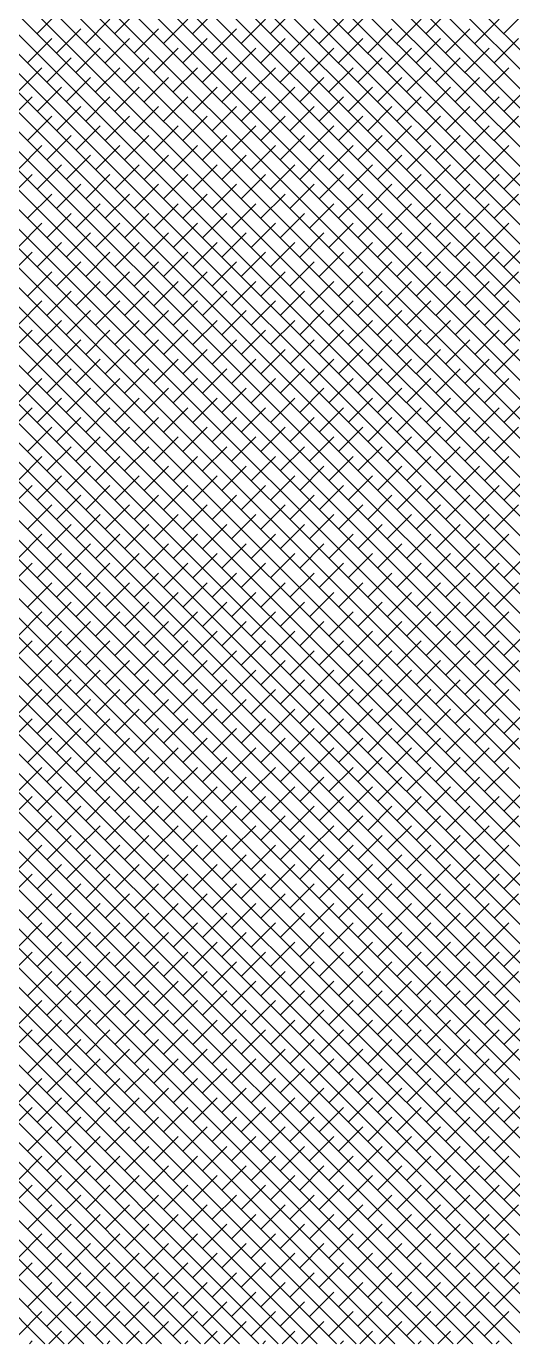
# Model space of a CAD drawing. Extents: x 34 to 831, y 17 to 546.
# Drawn here: x 140.903 to 141.345, y 54.465 to 55.664 of the extents above; entities that cross this region are included whole.
import ezdxf

# ---------------------------------------------------------------- set-up
doc = ezdxf.new("R2010")
doc.units = 0
doc.header["$LTSCALE"] = 8
doc.layers.get('0').update_dxf_attribs({"color": 2, "linetype": 'CONTINUOUS'})

msp = doc.modelspace()

# ---------------------------------------------------------------- linework, layer by layer
for p, q in [((142.5288, 54.4654), (140.5786, 56.4155)), ((142.5111, 54.4654), (140.5786, 56.3979)), ((142.4934, 54.4654), (140.5786, 56.3802)), ((142.4757, 54.4654), (140.5786, 56.3625)), ((142.458, 54.4654), (140.5786, 56.3448)), ((142.4404, 54.4654), (140.5786, 56.3272)), ((142.4227, 54.4654), (140.5786, 56.3095)), ((142.405, 54.4654), (140.5786, 56.2918)), ((142.3873, 54.4654), (140.5786, 56.2741)), ((142.3697, 54.4654), (140.5786, 56.2564)), ((142.352, 54.4654), (140.5786, 56.2388)), ((142.3343, 54.4654), (140.5786, 56.2211)), ((142.3166, 54.4654), (140.5786, 56.2034)), ((142.2989, 54.4654), (140.5786, 56.1857)), ((142.2813, 54.4654), (140.5786, 56.1681)), ((142.2636, 54.4654), (140.5786, 56.1504)), ((142.2459, 54.4654), (140.5786, 56.1327)), ((142.2282, 54.4654), (140.5786, 56.115)), ((142.2106, 54.4654), (140.5786, 56.0973)), ((142.1929, 54.4654), (140.5786, 56.0797)), ((142.1752, 54.4654), (140.5786, 56.062)), ((142.1575, 54.4654), (140.5786, 56.0443)), ((142.1398, 54.4654), (140.5786, 56.0266)), ((142.1222, 54.4654), (140.5786, 56.009)), ((142.1045, 54.4654), (140.5786, 55.9913)), ((142.0868, 54.4654), (140.5786, 55.9736)), ((142.0691, 54.4654), (140.5786, 55.9559)), ((142.0515, 54.4654), (140.5786, 55.9382)), ((142.0338, 54.4654), (140.5786, 55.9206)), ((142.0161, 54.4654), (140.5786, 55.9029)), ((141.9984, 54.4654), (140.5786, 55.8852)), ((141.9807, 54.4654), (140.5786, 55.8675)), ((141.9631, 54.4654), (140.5786, 55.8499)), ((141.9454, 54.4654), (140.5786, 55.8322)), ((141.9277, 54.4654), (140.5786, 55.8145)), ((141.91, 54.4654), (140.5786, 55.7968)), ((141.8924, 54.4654), (140.5786, 55.7791)), ((141.8747, 54.4654), (140.5786, 55.7615)), ((141.857, 54.4654), (140.5786, 55.7438)), ((141.8393, 54.4654), (140.5786, 55.7261)), ((141.8216, 54.4654), (140.5786, 55.7084)), ((141.804, 54.4654), (140.5786, 55.6908)), ((140.913, 55.6569), (140.9351, 55.679)), ((140.9837, 55.6569), (141.0058, 55.679)), ((141.0545, 55.6569), (141.0766, 55.679)), ((141.1252, 55.6569), (141.1473, 55.679)), ((141.1959, 55.6569), (141.218, 55.679)), ((141.2666, 55.6569), (141.2887, 55.679)), ((141.3373, 55.6569), (141.3594, 55.679)), ((141.7863, 54.4654), (140.5786, 55.6731)), ((140.9572, 55.648), (140.9793, 55.6701)), ((141.0279, 55.648), (141.05, 55.6701)), ((141.0986, 55.648), (141.1207, 55.6701)), ((141.1694, 55.648), (141.1915, 55.6701)), ((141.2401, 55.648), (141.2622, 55.6701)), ((141.3108, 55.648), (141.3329, 55.6701)), ((141.7686, 54.4654), (140.5786, 55.6554)), ((140.9042, 55.6304), (140.9263, 55.6525)), ((140.9307, 55.6392), (140.9528, 55.6613)), ((140.9749, 55.6304), (140.997, 55.6525)), ((141.0014, 55.6392), (141.0235, 55.6613)), ((141.0456, 55.6304), (141.0677, 55.6525)), ((141.0721, 55.6392), (141.0942, 55.6613)), ((141.1163, 55.6304), (141.1384, 55.6525)), ((141.1428, 55.6392), (141.1649, 55.6613)), ((141.187, 55.6304), (141.2091, 55.6525)), ((141.2136, 55.6392), (141.2356, 55.6613)), ((141.2577, 55.6304), (141.2798, 55.6525)), ((141.2843, 55.6392), (141.3064, 55.6613)), ((141.3285, 55.6304), (141.3506, 55.6525)), ((140.9484, 55.6215), (140.9705, 55.6436)), ((141.0191, 55.6215), (141.0412, 55.6436)), ((141.0898, 55.6215), (141.1119, 55.6436)), ((141.1605, 55.6215), (141.1826, 55.6436)), ((141.2312, 55.6215), (141.2533, 55.6436)), ((141.3019, 55.6215), (141.324, 55.6436)), ((141.7509, 54.4654), (140.5786, 55.6377)), ((140.9219, 55.6127), (140.944, 55.6348)), ((140.9926, 55.6127), (141.0147, 55.6348)), ((141.0633, 55.6127), (141.0854, 55.6348)), ((141.134, 55.6127), (141.1561, 55.6348)), ((141.2047, 55.6127), (141.2268, 55.6348)), ((141.2754, 55.6127), (141.2975, 55.6348)), ((141.7333, 54.4654), (140.5786, 55.62)), ((140.8954, 55.6038), (140.9175, 55.6259)), ((140.9395, 55.595), (140.9616, 55.6171)), ((140.9661, 55.6038), (140.9882, 55.6259)), ((141.0103, 55.595), (141.0324, 55.6171)), ((141.0368, 55.6038), (141.0589, 55.6259)), ((141.081, 55.595), (141.1031, 55.6171)), ((141.1075, 55.6038), (141.1296, 55.6259)), ((141.1517, 55.595), (141.1738, 55.6171)), ((141.1782, 55.6038), (141.2003, 55.6259)), ((141.2224, 55.595), (141.2445, 55.6171)), ((141.2489, 55.6038), (141.271, 55.6259)), ((141.2931, 55.595), (141.3152, 55.6171)), ((141.3196, 55.6038), (141.3417, 55.6259)), ((140.913, 55.5862), (140.9351, 55.6083)), ((140.9837, 55.5862), (141.0058, 55.6083)), ((141.0545, 55.5862), (141.0766, 55.6083)), ((141.1252, 55.5862), (141.1473, 55.6083)), ((141.1959, 55.5862), (141.218, 55.6083)), ((141.2666, 55.5862), (141.2887, 55.6083)), ((141.3373, 55.5862), (141.3594, 55.6083)), ((141.7156, 54.4654), (140.5786, 55.6024)), ((140.8865, 55.5773), (140.9086, 55.5994)), ((140.9572, 55.5773), (140.9793, 55.5994)), ((141.0279, 55.5773), (141.05, 55.5994)), ((141.0986, 55.5773), (141.1207, 55.5994)), ((141.1694, 55.5773), (141.1915, 55.5994)), ((141.2401, 55.5773), (141.2622, 55.5994)), ((141.3108, 55.5773), (141.3329, 55.5994)), ((141.6979, 54.4654), (140.5786, 55.5847)), ((140.9042, 55.5597), (140.9263, 55.5818)), ((140.9307, 55.5685), (140.9528, 55.5906)), ((140.9749, 55.5597), (140.997, 55.5818)), ((141.0014, 55.5685), (141.0235, 55.5906)), ((141.0456, 55.5597), (141.0677, 55.5818)), ((141.0721, 55.5685), (141.0942, 55.5906)), ((141.1163, 55.5597), (141.1384, 55.5818)), ((141.1428, 55.5685), (141.1649, 55.5906)), ((141.187, 55.5597), (141.2091, 55.5818)), ((141.2136, 55.5685), (141.2356, 55.5906)), ((141.2577, 55.5597), (141.2798, 55.5818)), ((141.2843, 55.5685), (141.3064, 55.5906)), ((141.3285, 55.5597), (141.3506, 55.5818)), ((140.9484, 55.5508), (140.9705, 55.5729)), ((141.0191, 55.5508), (141.0412, 55.5729)), ((141.0898, 55.5508), (141.1119, 55.5729)), ((141.1605, 55.5508), (141.1826, 55.5729)), ((141.2312, 55.5508), (141.2533, 55.5729)), ((141.3019, 55.5508), (141.324, 55.5729)), ((141.6802, 54.4654), (140.5786, 55.567)), ((140.9219, 55.542), (140.944, 55.5641)), ((140.9926, 55.542), (141.0147, 55.5641)), ((141.0633, 55.542), (141.0854, 55.5641)), ((141.134, 55.542), (141.1561, 55.5641)), ((141.2047, 55.542), (141.2268, 55.5641)), ((141.2754, 55.542), (141.2975, 55.5641)), ((141.6625, 54.4654), (140.5786, 55.5493)), ((140.8954, 55.5331), (140.9175, 55.5552)), ((140.9395, 55.5243), (140.9616, 55.5464)), ((140.9661, 55.5331), (140.9882, 55.5552)), ((141.0103, 55.5243), (141.0324, 55.5464)), ((141.0368, 55.5331), (141.0589, 55.5552)), ((141.081, 55.5243), (141.1031, 55.5464)), ((141.1075, 55.5331), (141.1296, 55.5552)), ((141.1517, 55.5243), (141.1738, 55.5464)), ((141.1782, 55.5331), (141.2003, 55.5552)), ((141.2224, 55.5243), (141.2445, 55.5464)), ((141.2489, 55.5331), (141.271, 55.5552)), ((141.2931, 55.5243), (141.3152, 55.5464)), ((141.3196, 55.5331), (141.3417, 55.5552)), ((141.6449, 54.4654), (140.5786, 55.5317)), ((140.913, 55.5155), (140.9351, 55.5376)), ((140.9837, 55.5155), (141.0058, 55.5376)), ((141.0545, 55.5155), (141.0766, 55.5376)), ((141.1252, 55.5155), (141.1473, 55.5376)), ((141.1959, 55.5155), (141.218, 55.5376)), ((141.2666, 55.5155), (141.2887, 55.5376)), ((141.3373, 55.5155), (141.3594, 55.5376)), ((140.8865, 55.5066), (140.9086, 55.5287)), ((140.9307, 55.4978), (140.9528, 55.5199)), ((140.9572, 55.5066), (140.9793, 55.5287)), ((141.0014, 55.4978), (141.0235, 55.5199)), ((141.0279, 55.5066), (141.05, 55.5287)), ((141.0721, 55.4978), (141.0942, 55.5199)), ((141.0986, 55.5066), (141.1207, 55.5287)), ((141.1428, 55.4978), (141.1649, 55.5199)), ((141.1694, 55.5066), (141.1915, 55.5287)), ((141.2136, 55.4978), (141.2356, 55.5199)), ((141.2401, 55.5066), (141.2622, 55.5287)), ((141.2843, 55.4978), (141.3064, 55.5199)), ((141.3108, 55.5066), (141.3329, 55.5287)), ((141.6272, 54.4654), (140.5786, 55.514)), ((140.9042, 55.4889), (140.9263, 55.511)), ((140.9749, 55.4889), (140.997, 55.511)), ((141.0456, 55.4889), (141.0677, 55.511)), ((141.1163, 55.4889), (141.1384, 55.511)), ((141.187, 55.4889), (141.2091, 55.511)), ((141.2577, 55.4889), (141.2798, 55.511)), ((141.3285, 55.4889), (141.3506, 55.511)), ((141.6095, 54.4654), (140.5786, 55.4963)), ((140.9484, 55.4801), (140.9705, 55.5022)), ((141.0191, 55.4801), (141.0412, 55.5022)), ((141.0898, 55.4801), (141.1119, 55.5022)), ((141.1605, 55.4801), (141.1826, 55.5022)), ((141.2312, 55.4801), (141.2533, 55.5022)), ((141.3019, 55.4801), (141.324, 55.5022)), ((140.8954, 55.4624), (140.9175, 55.4845)), ((140.9219, 55.4713), (140.944, 55.4934)), ((140.9661, 55.4624), (140.9882, 55.4845)), ((140.9926, 55.4713), (141.0147, 55.4934)), ((141.0368, 55.4624), (141.0589, 55.4845)), ((141.0633, 55.4713), (141.0854, 55.4934)), ((141.1075, 55.4624), (141.1296, 55.4845)), ((141.134, 55.4713), (141.1561, 55.4934)), ((141.1782, 55.4624), (141.2003, 55.4845)), ((141.2047, 55.4713), (141.2268, 55.4934)), ((141.2489, 55.4624), (141.271, 55.4845)), ((141.2754, 55.4713), (141.2975, 55.4934)), ((141.3196, 55.4624), (141.3417, 55.4845)), ((141.5918, 54.4654), (140.5786, 55.4786)), ((140.9395, 55.4536), (140.9616, 55.4757)), ((141.0103, 55.4536), (141.0324, 55.4757)), ((141.081, 55.4536), (141.1031, 55.4757)), ((141.1517, 55.4536), (141.1738, 55.4757)), ((141.2224, 55.4536), (141.2445, 55.4757)), ((141.2931, 55.4536), (141.3152, 55.4757)), ((141.5742, 54.4654), (140.5786, 55.4609)), ((140.913, 55.4447), (140.9351, 55.4668)), ((140.9837, 55.4447), (141.0058, 55.4668)), ((141.0545, 55.4447), (141.0766, 55.4668)), ((141.1252, 55.4447), (141.1473, 55.4668)), ((141.1959, 55.4447), (141.218, 55.4668)), ((141.2666, 55.4447), (141.2887, 55.4668)), ((141.3373, 55.4447), (141.3594, 55.4668)), ((140.8865, 55.4359), (140.9086, 55.458)), ((140.9307, 55.4271), (140.9528, 55.4492)), ((140.9572, 55.4359), (140.9793, 55.458)), ((141.0014, 55.4271), (141.0235, 55.4492)), ((141.0279, 55.4359), (141.05, 55.458)), ((141.0721, 55.4271), (141.0942, 55.4492)), ((141.0986, 55.4359), (141.1207, 55.458)), ((141.1428, 55.4271), (141.1649, 55.4492)), ((141.1694, 55.4359), (141.1915, 55.458)), ((141.2136, 55.4271), (141.2356, 55.4492)), ((141.2401, 55.4359), (141.2622, 55.458)), ((141.2843, 55.4271), (141.3064, 55.4492)), ((141.3108, 55.4359), (141.3329, 55.458)), ((141.5565, 54.4654), (140.5786, 55.4433)), ((140.9042, 55.4182), (140.9263, 55.4403)), ((140.9749, 55.4182), (140.997, 55.4403)), ((141.0456, 55.4182), (141.0677, 55.4403)), ((141.1163, 55.4182), (141.1384, 55.4403)), ((141.187, 55.4182), (141.2091, 55.4403)), ((141.2577, 55.4182), (141.2798, 55.4403)), ((141.3285, 55.4182), (141.3506, 55.4403)), ((141.5388, 54.4654), (140.5786, 55.4256)), ((140.9484, 55.4094), (140.9705, 55.4315)), ((141.0191, 55.4094), (141.0412, 55.4315)), ((141.0898, 55.4094), (141.1119, 55.4315)), ((141.1605, 55.4094), (141.1826, 55.4315)), ((141.2312, 55.4094), (141.2533, 55.4315)), ((141.3019, 55.4094), (141.324, 55.4315)), ((140.8954, 55.3917), (140.9175, 55.4138)), ((140.9219, 55.4006), (140.944, 55.4227)), ((140.9661, 55.3917), (140.9882, 55.4138)), ((140.9926, 55.4006), (141.0147, 55.4227)), ((141.0368, 55.3917), (141.0589, 55.4138)), ((141.0633, 55.4006), (141.0854, 55.4227)), ((141.1075, 55.3917), (141.1296, 55.4138)), ((141.134, 55.4006), (141.1561, 55.4227)), ((141.1782, 55.3917), (141.2003, 55.4138)), ((141.2047, 55.4006), (141.2268, 55.4227)), ((141.2489, 55.3917), (141.271, 55.4138)), ((141.2754, 55.4006), (141.2975, 55.4227)), ((141.3196, 55.3917), (141.3417, 55.4138)), ((141.5211, 54.4654), (140.5786, 55.4079)), ((140.9395, 55.3829), (140.9616, 55.405)), ((141.0103, 55.3829), (141.0324, 55.405)), ((141.081, 55.3829), (141.1031, 55.405)), ((141.1517, 55.3829), (141.1738, 55.405)), ((141.2224, 55.3829), (141.2445, 55.405)), ((141.2931, 55.3829), (141.3152, 55.405)), ((141.5034, 54.4654), (140.5786, 55.3902)), ((140.913, 55.374), (140.9351, 55.3961)), ((140.9837, 55.374), (141.0058, 55.3961)), ((141.0545, 55.374), (141.0766, 55.3961)), ((141.1252, 55.374), (141.1473, 55.3961)), ((141.1959, 55.374), (141.218, 55.3961)), ((141.2666, 55.374), (141.2887, 55.3961)), ((141.3373, 55.374), (141.3594, 55.3961)), ((140.8865, 55.3652), (140.9086, 55.3873)), ((140.9307, 55.3564), (140.9528, 55.3785)), ((140.9572, 55.3652), (140.9793, 55.3873)), ((141.0014, 55.3564), (141.0235, 55.3785)), ((141.0279, 55.3652), (141.05, 55.3873)), ((141.0721, 55.3564), (141.0942, 55.3785)), ((141.0986, 55.3652), (141.1207, 55.3873)), ((141.1428, 55.3564), (141.1649, 55.3785)), ((141.1694, 55.3652), (141.1915, 55.3873)), ((141.2136, 55.3564), (141.2356, 55.3785)), ((141.2401, 55.3652), (141.2622, 55.3873)), ((141.2843, 55.3564), (141.3064, 55.3785)), ((141.3108, 55.3652), (141.3329, 55.3873)), ((141.4858, 54.4654), (140.5786, 55.3726)), ((140.9042, 55.3475), (140.9263, 55.3696)), ((140.9749, 55.3475), (140.997, 55.3696)), ((141.0456, 55.3475), (141.0677, 55.3696)), ((141.1163, 55.3475), (141.1384, 55.3696)), ((141.187, 55.3475), (141.2091, 55.3696)), ((141.2577, 55.3475), (141.2798, 55.3696)), ((141.3285, 55.3475), (141.3506, 55.3696)), ((141.4681, 54.4654), (140.5786, 55.3549)), ((140.9219, 55.3298), (140.944, 55.3519)), ((140.9484, 55.3387), (140.9705, 55.3608)), ((140.9926, 55.3298), (141.0147, 55.3519)), ((141.0191, 55.3387), (141.0412, 55.3608)), ((141.0633, 55.3298), (141.0854, 55.3519)), ((141.0898, 55.3387), (141.1119, 55.3608)), ((141.134, 55.3298), (141.1561, 55.3519)), ((141.1605, 55.3387), (141.1826, 55.3608)), ((141.2047, 55.3298), (141.2268, 55.3519)), ((141.2312, 55.3387), (141.2533, 55.3608)), ((141.2754, 55.3298), (141.2975, 55.3519)), ((141.3019, 55.3387), (141.324, 55.3608)), ((140.8954, 55.321), (140.9175, 55.3431)), ((140.9661, 55.321), (140.9882, 55.3431)), ((141.0368, 55.321), (141.0589, 55.3431)), ((141.1075, 55.321), (141.1296, 55.3431)), ((141.1782, 55.321), (141.2003, 55.3431)), ((141.2489, 55.321), (141.271, 55.3431)), ((141.3196, 55.321), (141.3417, 55.3431)), ((141.4504, 54.4654), (140.5786, 55.3372)), ((140.9395, 55.3122), (140.9616, 55.3343)), ((141.0103, 55.3122), (141.0324, 55.3343)), ((141.081, 55.3122), (141.1031, 55.3343)), ((141.1517, 55.3122), (141.1738, 55.3343)), ((141.2224, 55.3122), (141.2445, 55.3343)), ((141.2931, 55.3122), (141.3152, 55.3343)), ((141.4327, 54.4654), (140.5786, 55.3195)), ((140.8865, 55.2945), (140.9086, 55.3166)), ((140.913, 55.3033), (140.9351, 55.3254)), ((140.9572, 55.2945), (140.9793, 55.3166)), ((140.9837, 55.3033), (141.0058, 55.3254)), ((141.0279, 55.2945), (141.05, 55.3166)), ((141.0545, 55.3033), (141.0766, 55.3254)), ((141.0986, 55.2945), (141.1207, 55.3166)), ((141.1252, 55.3033), (141.1473, 55.3254)), ((141.1694, 55.2945), (141.1915, 55.3166)), ((141.1959, 55.3033), (141.218, 55.3254)), ((141.2401, 55.2945), (141.2622, 55.3166)), ((141.2666, 55.3033), (141.2887, 55.3254)), ((141.3108, 55.2945), (141.3329, 55.3166)), ((141.3373, 55.3033), (141.3594, 55.3254)), ((140.9307, 55.2857), (140.9528, 55.3077)), ((141.0014, 55.2857), (141.0235, 55.3077)), ((141.0721, 55.2857), (141.0942, 55.3077)), ((141.1428, 55.2857), (141.1649, 55.3077)), ((141.2136, 55.2857), (141.2356, 55.3077)), ((141.2843, 55.2857), (141.3064, 55.3077)), ((141.4151, 54.4654), (140.5786, 55.3018)), ((140.9042, 55.2768), (140.9263, 55.2989)), ((140.9749, 55.2768), (140.997, 55.2989)), ((141.0456, 55.2768), (141.0677, 55.2989)), ((141.1163, 55.2768), (141.1384, 55.2989)), ((141.187, 55.2768), (141.2091, 55.2989)), ((141.2577, 55.2768), (141.2798, 55.2989)), ((141.3285, 55.2768), (141.3506, 55.2989)), ((141.3974, 54.4654), (140.5786, 55.2842)), ((140.9219, 55.2591), (140.944, 55.2812)), ((140.9484, 55.268), (140.9705, 55.2901)), ((140.9926, 55.2591), (141.0147, 55.2812)), ((141.0191, 55.268), (141.0412, 55.2901)), ((141.0633, 55.2591), (141.0854, 55.2812)), ((141.0898, 55.268), (141.1119, 55.2901)), ((141.134, 55.2591), (141.1561, 55.2812)), ((141.1605, 55.268), (141.1826, 55.2901)), ((141.2047, 55.2591), (141.2268, 55.2812)), ((141.2312, 55.268), (141.2533, 55.2901)), ((141.2754, 55.2591), (141.2975, 55.2812)), ((141.3019, 55.268), (141.324, 55.2901)), ((140.8954, 55.2503), (140.9175, 55.2724)), ((140.9661, 55.2503), (140.9882, 55.2724)), ((141.0368, 55.2503), (141.0589, 55.2724)), ((141.1075, 55.2503), (141.1296, 55.2724)), ((141.1782, 55.2503), (141.2003, 55.2724)), ((141.2489, 55.2503), (141.271, 55.2724)), ((141.3196, 55.2503), (141.3417, 55.2724)), ((141.3797, 54.4654), (140.5786, 55.2665)), ((140.9395, 55.2415), (140.9616, 55.2636)), ((141.0103, 55.2415), (141.0324, 55.2636)), ((141.081, 55.2415), (141.1031, 55.2636)), ((141.1517, 55.2415), (141.1738, 55.2636)), ((141.2224, 55.2415), (141.2445, 55.2636)), ((141.2931, 55.2415), (141.3152, 55.2636)), ((141.362, 54.4654), (140.5786, 55.2488)), ((140.8865, 55.2238), (140.9086, 55.2459)), ((140.913, 55.2326), (140.9351, 55.2547)), ((140.9572, 55.2238), (140.9793, 55.2459)), ((140.9837, 55.2326), (141.0058, 55.2547)), ((141.0279, 55.2238), (141.05, 55.2459)), ((141.0545, 55.2326), (141.0766, 55.2547)), ((141.0986, 55.2238), (141.1207, 55.2459)), ((141.1252, 55.2326), (141.1473, 55.2547)), ((141.1694, 55.2238), (141.1915, 55.2459)), ((141.1959, 55.2326), (141.218, 55.2547)), ((141.2401, 55.2238), (141.2622, 55.2459)), ((141.2666, 55.2326), (141.2887, 55.2547)), ((141.3108, 55.2238), (141.3329, 55.2459)), ((141.3373, 55.2326), (141.3594, 55.2547)), ((140.9307, 55.2149), (140.9528, 55.237)), ((141.0014, 55.2149), (141.0235, 55.237)), ((141.0721, 55.2149), (141.0942, 55.237)), ((141.1428, 55.2149), (141.1649, 55.237)), ((141.2136, 55.2149), (141.2356, 55.237)), ((141.2843, 55.2149), (141.3064, 55.237)), ((141.3444, 54.4654), (140.5786, 55.2311)), ((140.9042, 55.2061), (140.9263, 55.2282)), ((140.9749, 55.2061), (140.997, 55.2282)), ((141.0456, 55.2061), (141.0677, 55.2282)), ((141.1163, 55.2061), (141.1384, 55.2282)), ((141.187, 55.2061), (141.2091, 55.2282)), ((141.2577, 55.2061), (141.2798, 55.2282)), ((141.3285, 55.2061), (141.3506, 55.2282)), ((141.3267, 54.4654), (140.5786, 55.2135)), ((140.9219, 55.1884), (140.944, 55.2105)), ((140.9484, 55.1973), (140.9705, 55.2194)), ((140.9926, 55.1884), (141.0147, 55.2105)), ((141.0191, 55.1973), (141.0412, 55.2194)), ((141.0633, 55.1884), (141.0854, 55.2105)), ((141.0898, 55.1973), (141.1119, 55.2194)), ((141.134, 55.1884), (141.1561, 55.2105)), ((141.1605, 55.1973), (141.1826, 55.2194)), ((141.2047, 55.1884), (141.2268, 55.2105)), ((141.2312, 55.1973), (141.2533, 55.2194)), ((141.2754, 55.1884), (141.2975, 55.2105)), ((141.3019, 55.1973), (141.324, 55.2194)), ((140.8954, 55.1796), (140.9175, 55.2017)), ((140.9661, 55.1796), (140.9882, 55.2017)), ((141.0368, 55.1796), (141.0589, 55.2017)), ((141.1075, 55.1796), (141.1296, 55.2017)), ((141.1782, 55.1796), (141.2003, 55.2017)), ((141.2489, 55.1796), (141.271, 55.2017)), ((141.3196, 55.1796), (141.3417, 55.2017)), ((141.309, 54.4654), (140.5786, 55.1958)), ((140.913, 55.1619), (140.9351, 55.184)), ((140.9395, 55.1707), (140.9616, 55.1928)), ((140.9837, 55.1619), (141.0058, 55.184)), ((141.0103, 55.1707), (141.0324, 55.1928)), ((141.0545, 55.1619), (141.0766, 55.184)), ((141.081, 55.1707), (141.1031, 55.1928)), ((141.1252, 55.1619), (141.1473, 55.184)), ((141.1517, 55.1707), (141.1738, 55.1928)), ((141.1959, 55.1619), (141.218, 55.184)), ((141.2224, 55.1707), (141.2445, 55.1928)), ((141.2666, 55.1619), (141.2887, 55.184)), ((141.2931, 55.1707), (141.3152, 55.1928)), ((141.3373, 55.1619), (141.3594, 55.184)), ((141.2913, 54.4654), (140.5786, 55.1781)), ((140.8865, 55.1531), (140.9086, 55.1752)), ((140.9572, 55.1531), (140.9793, 55.1752)), ((141.0279, 55.1531), (141.05, 55.1752)), ((141.0986, 55.1531), (141.1207, 55.1752)), ((141.1694, 55.1531), (141.1915, 55.1752)), ((141.2401, 55.1531), (141.2622, 55.1752)), ((141.3108, 55.1531), (141.3329, 55.1752)), ((141.2736, 54.4654), (140.5786, 55.1604)), ((140.9307, 55.1442), (140.9528, 55.1663)), ((141.0014, 55.1442), (141.0235, 55.1663)), ((141.0721, 55.1442), (141.0942, 55.1663)), ((141.1428, 55.1442), (141.1649, 55.1663)), ((141.2136, 55.1442), (141.2356, 55.1663)), ((141.2843, 55.1442), (141.3064, 55.1663)), ((140.9042, 55.1354), (140.9263, 55.1575)), ((140.9484, 55.1266), (140.9705, 55.1486)), ((140.9749, 55.1354), (140.997, 55.1575)), ((141.0191, 55.1266), (141.0412, 55.1486)), ((141.0456, 55.1354), (141.0677, 55.1575)), ((141.0898, 55.1266), (141.1119, 55.1486)), ((141.1163, 55.1354), (141.1384, 55.1575)), ((141.1605, 55.1266), (141.1826, 55.1486)), ((141.187, 55.1354), (141.2091, 55.1575)), ((141.2312, 55.1266), (141.2533, 55.1486)), ((141.2577, 55.1354), (141.2798, 55.1575)), ((141.3019, 55.1266), (141.324, 55.1486)), ((141.3285, 55.1354), (141.3506, 55.1575)), ((141.256, 54.4654), (140.5786, 55.1428)), ((140.9219, 55.1177), (140.944, 55.1398)), ((140.9926, 55.1177), (141.0147, 55.1398)), ((141.0633, 55.1177), (141.0854, 55.1398)), ((141.134, 55.1177), (141.1561, 55.1398)), ((141.2047, 55.1177), (141.2268, 55.1398)), ((141.2754, 55.1177), (141.2975, 55.1398)), ((141.2383, 54.4654), (140.5786, 55.1251)), ((140.8954, 55.1089), (140.9175, 55.131)), ((140.9661, 55.1089), (140.9882, 55.131)), ((141.0368, 55.1089), (141.0589, 55.131)), ((141.1075, 55.1089), (141.1296, 55.131)), ((141.1782, 55.1089), (141.2003, 55.131)), ((141.2489, 55.1089), (141.271, 55.131)), ((141.3196, 55.1089), (141.3417, 55.131)), ((140.913, 55.0912), (140.9351, 55.1133)), ((140.9395, 55.1), (140.9616, 55.1221)), ((140.9837, 55.0912), (141.0058, 55.1133)), ((141.0103, 55.1), (141.0324, 55.1221)), ((141.0545, 55.0912), (141.0766, 55.1133)), ((141.081, 55.1), (141.1031, 55.1221)), ((141.1252, 55.0912), (141.1473, 55.1133)), ((141.1517, 55.1), (141.1738, 55.1221)), ((141.1959, 55.0912), (141.218, 55.1133)), ((141.2224, 55.1), (141.2445, 55.1221)), ((141.2666, 55.0912), (141.2887, 55.1133)), ((141.2931, 55.1), (141.3152, 55.1221)), ((141.3373, 55.0912), (141.3594, 55.1133)), ((141.2206, 54.4654), (140.5786, 55.1074)), ((140.8865, 55.0824), (140.9086, 55.1045)), ((140.9572, 55.0824), (140.9793, 55.1045)), ((141.0279, 55.0824), (141.05, 55.1045)), ((141.0986, 55.0824), (141.1207, 55.1045)), ((141.1694, 55.0824), (141.1915, 55.1045)), ((141.2401, 55.0824), (141.2622, 55.1045)), ((141.3108, 55.0824), (141.3329, 55.1045)), ((141.2029, 54.4654), (140.5786, 55.0897)), ((140.9307, 55.0735), (140.9528, 55.0956)), ((141.0014, 55.0735), (141.0235, 55.0956)), ((141.0721, 55.0735), (141.0942, 55.0956)), ((141.1428, 55.0735), (141.1649, 55.0956)), ((141.2136, 55.0735), (141.2356, 55.0956)), ((141.2843, 55.0735), (141.3064, 55.0956)), ((140.9042, 55.0647), (140.9263, 55.0868)), ((140.9484, 55.0558), (140.9705, 55.0779)), ((140.9749, 55.0647), (140.997, 55.0868)), ((141.0191, 55.0558), (141.0412, 55.0779)), ((141.0456, 55.0647), (141.0677, 55.0868)), ((141.0898, 55.0558), (141.1119, 55.0779)), ((141.1163, 55.0647), (141.1384, 55.0868)), ((141.1605, 55.0558), (141.1826, 55.0779)), ((141.187, 55.0647), (141.2091, 55.0868)), ((141.2312, 55.0558), (141.2533, 55.0779)), ((141.2577, 55.0647), (141.2798, 55.0868)), ((141.3019, 55.0558), (141.324, 55.0779)), ((141.3285, 55.0647), (141.3506, 55.0868)), ((141.1853, 54.4654), (140.5786, 55.072)), ((140.9219, 55.047), (140.944, 55.0691)), ((140.9926, 55.047), (141.0147, 55.0691)), ((141.0633, 55.047), (141.0854, 55.0691)), ((141.134, 55.047), (141.1561, 55.0691)), ((141.2047, 55.047), (141.2268, 55.0691)), ((141.2754, 55.047), (141.2975, 55.0691)), ((141.1676, 54.4654), (140.5786, 55.0544)), ((140.8954, 55.0382), (140.9175, 55.0603)), ((140.9661, 55.0382), (140.9882, 55.0603)), ((141.0368, 55.0382), (141.0589, 55.0603)), ((141.1075, 55.0382), (141.1296, 55.0603)), ((141.1782, 55.0382), (141.2003, 55.0603)), ((141.2489, 55.0382), (141.271, 55.0603)), ((141.3196, 55.0382), (141.3417, 55.0603)), ((140.913, 55.0205), (140.9351, 55.0426)), ((140.9395, 55.0293), (140.9616, 55.0514)), ((140.9837, 55.0205), (141.0058, 55.0426)), ((141.0103, 55.0293), (141.0324, 55.0514)), ((141.0545, 55.0205), (141.0766, 55.0426)), ((141.081, 55.0293), (141.1031, 55.0514)), ((141.1252, 55.0205), (141.1473, 55.0426)), ((141.1517, 55.0293), (141.1738, 55.0514)), ((141.1959, 55.0205), (141.218, 55.0426)), ((141.2224, 55.0293), (141.2445, 55.0514)), ((141.2666, 55.0205), (141.2887, 55.0426)), ((141.2931, 55.0293), (141.3152, 55.0514)), ((141.3373, 55.0205), (141.3594, 55.0426)), ((141.1499, 54.4654), (140.5786, 55.0367)), ((140.8865, 55.0116), (140.9086, 55.0337)), ((140.9572, 55.0116), (140.9793, 55.0337)), ((141.0279, 55.0116), (141.05, 55.0337)), ((141.0986, 55.0116), (141.1207, 55.0337)), ((141.1694, 55.0116), (141.1915, 55.0337)), ((141.2401, 55.0116), (141.2622, 55.0337)), ((141.3108, 55.0116), (141.3329, 55.0337)), ((141.1322, 54.4654), (140.5786, 55.019)), ((140.9307, 55.0028), (140.9528, 55.0249)), ((141.0014, 55.0028), (141.0235, 55.0249)), ((141.0721, 55.0028), (141.0942, 55.0249)), ((141.1428, 55.0028), (141.1649, 55.0249)), ((141.2136, 55.0028), (141.2356, 55.0249)), ((141.2843, 55.0028), (141.3064, 55.0249)), ((140.9042, 54.994), (140.9263, 55.0161)), ((140.9484, 54.9851), (140.9705, 55.0072)), ((140.9749, 54.994), (140.997, 55.0161)), ((141.0191, 54.9851), (141.0412, 55.0072)), ((141.0456, 54.994), (141.0677, 55.0161)), ((141.0898, 54.9851), (141.1119, 55.0072)), ((141.1163, 54.994), (141.1384, 55.0161)), ((141.1605, 54.9851), (141.1826, 55.0072)), ((141.187, 54.994), (141.2091, 55.0161)), ((141.2312, 54.9851), (141.2533, 55.0072)), ((141.2577, 54.994), (141.2798, 55.0161)), ((141.3019, 54.9851), (141.324, 55.0072)), ((141.3285, 54.994), (141.3506, 55.0161)), ((141.1145, 54.4654), (140.5786, 55.0013)), ((140.9219, 54.9763), (140.944, 54.9984)), ((140.9926, 54.9763), (141.0147, 54.9984)), ((141.0633, 54.9763), (141.0854, 54.9984)), ((141.134, 54.9763), (141.1561, 54.9984)), ((141.2047, 54.9763), (141.2268, 54.9984)), ((141.2754, 54.9763), (141.2975, 54.9984)), ((141.0969, 54.4654), (140.5786, 54.9837)), ((140.8954, 54.9675), (140.9175, 54.9895)), ((140.9395, 54.9586), (140.9616, 54.9807)), ((140.9661, 54.9675), (140.9882, 54.9895)), ((141.0103, 54.9586), (141.0324, 54.9807)), ((141.0368, 54.9675), (141.0589, 54.9895)), ((141.081, 54.9586), (141.1031, 54.9807)), ((141.1075, 54.9675), (141.1296, 54.9895)), ((141.1517, 54.9586), (141.1738, 54.9807)), ((141.1782, 54.9675), (141.2003, 54.9895)), ((141.2224, 54.9586), (141.2445, 54.9807)), ((141.2489, 54.9675), (141.271, 54.9895)), ((141.2931, 54.9586), (141.3152, 54.9807)), ((141.3196, 54.9675), (141.3417, 54.9895)), ((140.913, 54.9498), (140.9351, 54.9719)), ((140.9837, 54.9498), (141.0058, 54.9719)), ((141.0545, 54.9498), (141.0766, 54.9719)), ((141.1252, 54.9498), (141.1473, 54.9719)), ((141.1959, 54.9498), (141.218, 54.9719)), ((141.2666, 54.9498), (141.2887, 54.9719)), ((141.3373, 54.9498), (141.3594, 54.9719)), ((141.0792, 54.4654), (140.5786, 54.966)), ((140.8865, 54.9409), (140.9086, 54.963)), ((140.9572, 54.9409), (140.9793, 54.963)), ((141.0279, 54.9409), (141.05, 54.963)), ((141.0986, 54.9409), (141.1207, 54.963)), ((141.1694, 54.9409), (141.1915, 54.963)), ((141.2401, 54.9409), (141.2622, 54.963)), ((141.3108, 54.9409), (141.3329, 54.963)), ((141.0615, 54.4654), (140.5786, 54.9483)), ((140.9042, 54.9233), (140.9263, 54.9454)), ((140.9307, 54.9321), (140.9528, 54.9542)), ((140.9749, 54.9233), (140.997, 54.9454)), ((141.0014, 54.9321), (141.0235, 54.9542)), ((141.0456, 54.9233), (141.0677, 54.9454)), ((141.0721, 54.9321), (141.0942, 54.9542)), ((141.1163, 54.9233), (141.1384, 54.9454)), ((141.1428, 54.9321), (141.1649, 54.9542)), ((141.187, 54.9233), (141.2091, 54.9454)), ((141.2136, 54.9321), (141.2356, 54.9542)), ((141.2577, 54.9233), (141.2798, 54.9454)), ((141.2843, 54.9321), (141.3064, 54.9542)), ((141.3285, 54.9233), (141.3506, 54.9454)), ((140.9484, 54.9144), (140.9705, 54.9365)), ((141.0191, 54.9144), (141.0412, 54.9365)), ((141.0898, 54.9144), (141.1119, 54.9365)), ((141.1605, 54.9144), (141.1826, 54.9365)), ((141.2312, 54.9144), (141.2533, 54.9365)), ((141.3019, 54.9144), (141.324, 54.9365)), ((141.0438, 54.4654), (140.5786, 54.9306)), ((140.9219, 54.9056), (140.944, 54.9277)), ((140.9926, 54.9056), (141.0147, 54.9277)), ((141.0633, 54.9056), (141.0854, 54.9277)), ((141.134, 54.9056), (141.1561, 54.9277)), ((141.2047, 54.9056), (141.2268, 54.9277)), ((141.2754, 54.9056), (141.2975, 54.9277)), ((141.0262, 54.4654), (140.5786, 54.9129)), ((140.8954, 54.8967), (140.9175, 54.9188)), ((140.9395, 54.8879), (140.9616, 54.91)), ((140.9661, 54.8967), (140.9882, 54.9188)), ((141.0103, 54.8879), (141.0324, 54.91)), ((141.0368, 54.8967), (141.0589, 54.9188)), ((141.081, 54.8879), (141.1031, 54.91)), ((141.1075, 54.8967), (141.1296, 54.9188)), ((141.1517, 54.8879), (141.1738, 54.91)), ((141.1782, 54.8967), (141.2003, 54.9188)), ((141.2224, 54.8879), (141.2445, 54.91)), ((141.2489, 54.8967), (141.271, 54.9188)), ((141.2931, 54.8879), (141.3152, 54.91)), ((141.3196, 54.8967), (141.3417, 54.9188)), ((140.913, 54.8791), (140.9351, 54.9012)), ((140.9837, 54.8791), (141.0058, 54.9012)), ((141.0545, 54.8791), (141.0766, 54.9012)), ((141.1252, 54.8791), (141.1473, 54.9012)), ((141.1959, 54.8791), (141.218, 54.9012)), ((141.2666, 54.8791), (141.2887, 54.9012)), ((141.3373, 54.8791), (141.3594, 54.9012)), ((141.0085, 54.4654), (140.5786, 54.8953)), ((140.8865, 54.8702), (140.9086, 54.8923)), ((140.9572, 54.8702), (140.9793, 54.8923)), ((141.0279, 54.8702), (141.05, 54.8923)), ((141.0986, 54.8702), (141.1207, 54.8923)), ((141.1694, 54.8702), (141.1915, 54.8923)), ((141.2401, 54.8702), (141.2622, 54.8923)), ((141.3108, 54.8702), (141.3329, 54.8923)), ((140.9908, 54.4654), (140.5786, 54.8776)), ((140.9042, 54.8525), (140.9263, 54.8746)), ((140.9307, 54.8614), (140.9528, 54.8835)), ((140.9749, 54.8525), (140.997, 54.8746)), ((141.0014, 54.8614), (141.0235, 54.8835)), ((141.0456, 54.8525), (141.0677, 54.8746)), ((141.0721, 54.8614), (141.0942, 54.8835)), ((141.1163, 54.8525), (141.1384, 54.8746)), ((141.1428, 54.8614), (141.1649, 54.8835)), ((141.187, 54.8525), (141.2091, 54.8746)), ((141.2136, 54.8614), (141.2356, 54.8835)), ((141.2577, 54.8525), (141.2798, 54.8746)), ((141.2843, 54.8614), (141.3064, 54.8835)), ((141.3285, 54.8525), (141.3506, 54.8746)), ((140.9484, 54.8437), (140.9705, 54.8658)), ((141.0191, 54.8437), (141.0412, 54.8658)), ((141.0898, 54.8437), (141.1119, 54.8658)), ((141.1605, 54.8437), (141.1826, 54.8658)), ((141.2312, 54.8437), (141.2533, 54.8658)), ((141.3019, 54.8437), (141.324, 54.8658)), ((140.9731, 54.4654), (140.5786, 54.8599)), ((140.9219, 54.8349), (140.944, 54.857)), ((140.9926, 54.8349), (141.0147, 54.857)), ((141.0633, 54.8349), (141.0854, 54.857)), ((141.134, 54.8349), (141.1561, 54.857)), ((141.2047, 54.8349), (141.2268, 54.857)), ((141.2754, 54.8349), (141.2975, 54.857)), ((140.9554, 54.4654), (140.5786, 54.8422)), ((140.8954, 54.826), (140.9175, 54.8481)), ((140.9395, 54.8172), (140.9616, 54.8393)), ((140.9661, 54.826), (140.9882, 54.8481)), ((141.0103, 54.8172), (141.0324, 54.8393)), ((141.0368, 54.826), (141.0589, 54.8481)), ((141.081, 54.8172), (141.1031, 54.8393)), ((141.1075, 54.826), (141.1296, 54.8481)), ((141.1517, 54.8172), (141.1738, 54.8393)), ((141.1782, 54.826), (141.2003, 54.8481)), ((141.2224, 54.8172), (141.2445, 54.8393)), ((141.2489, 54.826), (141.271, 54.8481)), ((141.2931, 54.8172), (141.3152, 54.8393)), ((141.3196, 54.826), (141.3417, 54.8481)), ((140.9378, 54.4654), (140.5786, 54.8246)), ((140.913, 54.8084), (140.9351, 54.8305)), ((140.9837, 54.8084), (141.0058, 54.8305)), ((141.0545, 54.8084), (141.0766, 54.8305)), ((141.1252, 54.8084), (141.1473, 54.8305)), ((141.1959, 54.8084), (141.218, 54.8305)), ((141.2666, 54.8084), (141.2887, 54.8305)), ((141.3373, 54.8084), (141.3594, 54.8305)), ((140.8865, 54.7995), (140.9086, 54.8216)), ((140.9307, 54.7907), (140.9528, 54.8128)), ((140.9572, 54.7995), (140.9793, 54.8216)), ((141.0014, 54.7907), (141.0235, 54.8128)), ((141.0279, 54.7995), (141.05, 54.8216)), ((141.0721, 54.7907), (141.0942, 54.8128)), ((141.0986, 54.7995), (141.1207, 54.8216)), ((141.1428, 54.7907), (141.1649, 54.8128)), ((141.1694, 54.7995), (141.1915, 54.8216)), ((141.2136, 54.7907), (141.2356, 54.8128)), ((141.2401, 54.7995), (141.2622, 54.8216)), ((141.2843, 54.7907), (141.3064, 54.8128)), ((141.3108, 54.7995), (141.3329, 54.8216)), ((140.9201, 54.4654), (140.5786, 54.8069)), ((140.9042, 54.7818), (140.9263, 54.8039)), ((140.9749, 54.7818), (140.997, 54.8039)), ((141.0456, 54.7818), (141.0677, 54.8039)), ((141.1163, 54.7818), (141.1384, 54.8039)), ((141.187, 54.7818), (141.2091, 54.8039)), ((141.2577, 54.7818), (141.2798, 54.8039)), ((141.3285, 54.7818), (141.3506, 54.8039)), ((140.9484, 54.773), (140.9705, 54.7951)), ((141.0191, 54.773), (141.0412, 54.7951)), ((141.0898, 54.773), (141.1119, 54.7951)), ((141.1605, 54.773), (141.1826, 54.7951)), ((141.2312, 54.773), (141.2533, 54.7951)), ((141.3019, 54.773), (141.324, 54.7951)), ((140.8954, 54.7553), (140.9175, 54.7774)), ((140.9219, 54.7642), (140.944, 54.7863)), ((140.9661, 54.7553), (140.9882, 54.7774)), ((140.9926, 54.7642), (141.0147, 54.7863)), ((141.0368, 54.7553), (141.0589, 54.7774)), ((141.0633, 54.7642), (141.0854, 54.7863)), ((141.1075, 54.7553), (141.1296, 54.7774)), ((141.134, 54.7642), (141.1561, 54.7863)), ((141.1782, 54.7553), (141.2003, 54.7774)), ((141.2047, 54.7642), (141.2268, 54.7863)), ((141.2489, 54.7553), (141.271, 54.7774)), ((141.2754, 54.7642), (141.2975, 54.7863)), ((141.3196, 54.7553), (141.3417, 54.7774)), ((140.9395, 54.7465), (140.9616, 54.7686)), ((141.0103, 54.7465), (141.0324, 54.7686)), ((141.081, 54.7465), (141.1031, 54.7686)), ((141.1517, 54.7465), (141.1738, 54.7686)), ((141.2224, 54.7465), (141.2445, 54.7686)), ((141.2931, 54.7465), (141.3152, 54.7686)), ((140.913, 54.7376), (140.9351, 54.7597)), ((140.9837, 54.7376), (141.0058, 54.7597)), ((141.0545, 54.7376), (141.0766, 54.7597)), ((141.1252, 54.7376), (141.1473, 54.7597)), ((141.1959, 54.7376), (141.218, 54.7597)), ((141.2666, 54.7376), (141.2887, 54.7597)), ((141.3373, 54.7376), (141.3594, 54.7597)), ((140.8865, 54.7288), (140.9086, 54.7509)), ((140.9307, 54.72), (140.9528, 54.7421)), ((140.9572, 54.7288), (140.9793, 54.7509)), ((141.0014, 54.72), (141.0235, 54.7421)), ((141.0279, 54.7288), (141.05, 54.7509)), ((141.0721, 54.72), (141.0942, 54.7421)), ((141.0986, 54.7288), (141.1207, 54.7509)), ((141.1428, 54.72), (141.1649, 54.7421)), ((141.1694, 54.7288), (141.1915, 54.7509)), ((141.2136, 54.72), (141.2356, 54.7421)), ((141.2401, 54.7288), (141.2622, 54.7509)), ((141.2843, 54.72), (141.3064, 54.7421)), ((141.3108, 54.7288), (141.3329, 54.7509)), ((140.9042, 54.7111), (140.9263, 54.7332)), ((140.9749, 54.7111), (140.997, 54.7332)), ((141.0456, 54.7111), (141.0677, 54.7332)), ((141.1163, 54.7111), (141.1384, 54.7332)), ((141.187, 54.7111), (141.2091, 54.7332)), ((141.2577, 54.7111), (141.2798, 54.7332)), ((141.3285, 54.7111), (141.3506, 54.7332)), ((140.9484, 54.7023), (140.9705, 54.7244)), ((141.0191, 54.7023), (141.0412, 54.7244)), ((141.0898, 54.7023), (141.1119, 54.7244)), ((141.1605, 54.7023), (141.1826, 54.7244)), ((141.2312, 54.7023), (141.2533, 54.7244)), ((141.3019, 54.7023), (141.324, 54.7244)), ((140.8954, 54.6846), (140.9175, 54.7067)), ((140.9219, 54.6934), (140.944, 54.7155)), ((140.9661, 54.6846), (140.9882, 54.7067)), ((140.9926, 54.6934), (141.0147, 54.7155)), ((141.0368, 54.6846), (141.0589, 54.7067)), ((141.0633, 54.6934), (141.0854, 54.7155)), ((141.1075, 54.6846), (141.1296, 54.7067)), ((141.134, 54.6934), (141.1561, 54.7155)), ((141.1782, 54.6846), (141.2003, 54.7067)), ((141.2047, 54.6934), (141.2268, 54.7155)), ((141.2489, 54.6846), (141.271, 54.7067)), ((141.2754, 54.6934), (141.2975, 54.7155)), ((141.3196, 54.6846), (141.3417, 54.7067)), ((140.9395, 54.6758), (140.9616, 54.6979)), ((141.0103, 54.6758), (141.0324, 54.6979)), ((141.081, 54.6758), (141.1031, 54.6979)), ((141.1517, 54.6758), (141.1738, 54.6979)), ((141.2224, 54.6758), (141.2445, 54.6979)), ((141.2931, 54.6758), (141.3152, 54.6979)), ((140.913, 54.6669), (140.9351, 54.689)), ((140.9837, 54.6669), (141.0058, 54.689)), ((141.0545, 54.6669), (141.0766, 54.689)), ((141.1252, 54.6669), (141.1473, 54.689)), ((141.1959, 54.6669), (141.218, 54.689)), ((141.2666, 54.6669), (141.2887, 54.689)), ((141.3373, 54.6669), (141.3594, 54.689)), ((140.8865, 54.6581), (140.9086, 54.6802)), ((140.9307, 54.6493), (140.9528, 54.6714)), ((140.9572, 54.6581), (140.9793, 54.6802)), ((141.0014, 54.6493), (141.0235, 54.6714)), ((141.0279, 54.6581), (141.05, 54.6802)), ((141.0721, 54.6493), (141.0942, 54.6714)), ((141.0986, 54.6581), (141.1207, 54.6802)), ((141.1428, 54.6493), (141.1649, 54.6714)), ((141.1694, 54.6581), (141.1915, 54.6802)), ((141.2136, 54.6493), (141.2356, 54.6714)), ((141.2401, 54.6581), (141.2622, 54.6802)), ((141.2843, 54.6493), (141.3064, 54.6714)), ((141.3108, 54.6581), (141.3329, 54.6802)), ((140.9042, 54.6404), (140.9263, 54.6625)), ((140.9749, 54.6404), (140.997, 54.6625)), ((141.0456, 54.6404), (141.0677, 54.6625)), ((141.1163, 54.6404), (141.1384, 54.6625)), ((141.187, 54.6404), (141.2091, 54.6625)), ((141.2577, 54.6404), (141.2798, 54.6625)), ((141.3285, 54.6404), (141.3506, 54.6625)), ((140.9219, 54.6227), (140.944, 54.6448)), ((140.9484, 54.6316), (140.9705, 54.6537)), ((140.9926, 54.6227), (141.0147, 54.6448)), ((141.0191, 54.6316), (141.0412, 54.6537)), ((141.0633, 54.6227), (141.0854, 54.6448)), ((141.0898, 54.6316), (141.1119, 54.6537)), ((141.134, 54.6227), (141.1561, 54.6448)), ((141.1605, 54.6316), (141.1826, 54.6537)), ((141.2047, 54.6227), (141.2268, 54.6448)), ((141.2312, 54.6316), (141.2533, 54.6537)), ((141.2754, 54.6227), (141.2975, 54.6448)), ((141.3019, 54.6316), (141.324, 54.6537)), ((140.8954, 54.6139), (140.9175, 54.636)), ((140.9661, 54.6139), (140.9882, 54.636)), ((141.0368, 54.6139), (141.0589, 54.636)), ((141.1075, 54.6139), (141.1296, 54.636)), ((141.1782, 54.6139), (141.2003, 54.636)), ((141.2489, 54.6139), (141.271, 54.636)), ((141.3196, 54.6139), (141.3417, 54.636)), ((140.9395, 54.6051), (140.9616, 54.6272)), ((141.0103, 54.6051), (141.0324, 54.6272)), ((141.081, 54.6051), (141.1031, 54.6272)), ((141.1517, 54.6051), (141.1738, 54.6272)), ((141.2224, 54.6051), (141.2445, 54.6272)), ((141.2931, 54.6051), (141.3152, 54.6272)), ((140.8865, 54.5874), (140.9086, 54.6095)), ((140.913, 54.5962), (140.9351, 54.6183)), ((140.9572, 54.5874), (140.9793, 54.6095)), ((140.9837, 54.5962), (141.0058, 54.6183)), ((141.0279, 54.5874), (141.05, 54.6095)), ((141.0545, 54.5962), (141.0766, 54.6183)), ((141.0986, 54.5874), (141.1207, 54.6095)), ((141.1252, 54.5962), (141.1473, 54.6183)), ((141.1694, 54.5874), (141.1915, 54.6095)), ((141.1959, 54.5962), (141.218, 54.6183)), ((141.2401, 54.5874), (141.2622, 54.6095)), ((141.2666, 54.5962), (141.2887, 54.6183)), ((141.3108, 54.5874), (141.3329, 54.6095)), ((141.3373, 54.5962), (141.3594, 54.6183)), ((140.9307, 54.5785), (140.9528, 54.6006)), ((141.0014, 54.5785), (141.0235, 54.6006)), ((141.0721, 54.5785), (141.0942, 54.6006)), ((141.1428, 54.5785), (141.1649, 54.6006)), ((141.2136, 54.5785), (141.2356, 54.6006)), ((141.2843, 54.5785), (141.3064, 54.6006)), ((140.9042, 54.5697), (140.9263, 54.5918)), ((140.9749, 54.5697), (140.997, 54.5918)), ((141.0456, 54.5697), (141.0677, 54.5918)), ((141.1163, 54.5697), (141.1384, 54.5918)), ((141.187, 54.5697), (141.2091, 54.5918)), ((141.2577, 54.5697), (141.2798, 54.5918)), ((141.3285, 54.5697), (141.3506, 54.5918)), ((140.9219, 54.552), (140.944, 54.5741)), ((140.9484, 54.5609), (140.9705, 54.583)), ((140.9926, 54.552), (141.0147, 54.5741)), ((141.0191, 54.5609), (141.0412, 54.583)), ((141.0633, 54.552), (141.0854, 54.5741)), ((141.0898, 54.5609), (141.1119, 54.583)), ((141.134, 54.552), (141.1561, 54.5741)), ((141.1605, 54.5609), (141.1826, 54.583)), ((141.2047, 54.552), (141.2268, 54.5741)), ((141.2312, 54.5609), (141.2533, 54.583)), ((141.2754, 54.552), (141.2975, 54.5741)), ((141.3019, 54.5609), (141.324, 54.583)), ((140.8954, 54.5432), (140.9175, 54.5653)), ((140.9661, 54.5432), (140.9882, 54.5653)), ((141.0368, 54.5432), (141.0589, 54.5653)), ((141.1075, 54.5432), (141.1296, 54.5653)), ((141.1782, 54.5432), (141.2003, 54.5653)), ((141.2489, 54.5432), (141.271, 54.5653)), ((141.3196, 54.5432), (141.3417, 54.5653)), ((140.9395, 54.5343), (140.9616, 54.5564)), ((141.0103, 54.5343), (141.0324, 54.5564)), ((141.081, 54.5343), (141.1031, 54.5564)), ((141.1517, 54.5343), (141.1738, 54.5564)), ((141.2224, 54.5343), (141.2445, 54.5564)), ((141.2931, 54.5343), (141.3152, 54.5564)), ((140.8865, 54.5167), (140.9086, 54.5388)), ((140.913, 54.5255), (140.9351, 54.5476)), ((140.9572, 54.5167), (140.9793, 54.5388)), ((140.9837, 54.5255), (141.0058, 54.5476)), ((141.0279, 54.5167), (141.05, 54.5388)), ((141.0545, 54.5255), (141.0766, 54.5476)), ((141.0986, 54.5167), (141.1207, 54.5388)), ((141.1252, 54.5255), (141.1473, 54.5476)), ((141.1694, 54.5167), (141.1915, 54.5388)), ((141.1959, 54.5255), (141.218, 54.5476)), ((141.2401, 54.5167), (141.2622, 54.5388)), ((141.2666, 54.5255), (141.2887, 54.5476)), ((141.3108, 54.5167), (141.3329, 54.5388)), ((141.3373, 54.5255), (141.3594, 54.5476)), ((140.9307, 54.5078), (140.9528, 54.5299)), ((141.0014, 54.5078), (141.0235, 54.5299)), ((141.0721, 54.5078), (141.0942, 54.5299)), ((141.1428, 54.5078), (141.1649, 54.5299)), ((141.2136, 54.5078), (141.2356, 54.5299)), ((141.2843, 54.5078), (141.3064, 54.5299)), ((140.9042, 54.499), (140.9263, 54.5211)), ((140.9749, 54.499), (140.997, 54.5211)), ((141.0456, 54.499), (141.0677, 54.5211)), ((141.1163, 54.499), (141.1384, 54.5211)), ((141.187, 54.499), (141.2091, 54.5211)), ((141.2577, 54.499), (141.2798, 54.5211)), ((141.3285, 54.499), (141.3506, 54.5211)), ((140.9219, 54.4813), (140.944, 54.5034)), ((140.9484, 54.4902), (140.9705, 54.5123)), ((140.9926, 54.4813), (141.0147, 54.5034)), ((141.0191, 54.4902), (141.0412, 54.5123)), ((141.0633, 54.4813), (141.0854, 54.5034)), ((141.0898, 54.4902), (141.1119, 54.5123)), ((141.134, 54.4813), (141.1561, 54.5034)), ((141.1605, 54.4902), (141.1826, 54.5123)), ((141.2047, 54.4813), (141.2268, 54.5034)), ((141.2312, 54.4902), (141.2533, 54.5123)), ((141.2754, 54.4813), (141.2975, 54.5034)), ((141.3019, 54.4902), (141.324, 54.5123)), ((140.8954, 54.4725), (140.9175, 54.4946)), ((140.9661, 54.4725), (140.9882, 54.4946)), ((141.0368, 54.4725), (141.0589, 54.4946)), ((141.1075, 54.4725), (141.1296, 54.4946)), ((141.1782, 54.4725), (141.2003, 54.4946)), ((141.2489, 54.4725), (141.271, 54.4946)), ((141.3196, 54.4725), (141.3417, 54.4946)), ((140.9413, 54.4654), (140.9616, 54.4857)), ((141.012, 54.4654), (141.0324, 54.4857)), ((141.0828, 54.4654), (141.1031, 54.4857)), ((141.1535, 54.4654), (141.1738, 54.4857)), ((141.2242, 54.4654), (141.2445, 54.4857)), ((141.2949, 54.4654), (141.3152, 54.4857)), ((140.906, 54.4654), (140.9086, 54.4681)), ((140.9237, 54.4654), (140.9351, 54.4769)), ((140.9767, 54.4654), (140.9793, 54.4681)), ((140.9944, 54.4654), (141.0058, 54.4769)), ((141.0474, 54.4654), (141.05, 54.4681)), ((141.0651, 54.4654), (141.0766, 54.4769)), ((141.1181, 54.4654), (141.1207, 54.4681)), ((141.1358, 54.4654), (141.1473, 54.4769)), ((141.1888, 54.4654), (141.1915, 54.4681)), ((141.2065, 54.4654), (141.218, 54.4769)), ((141.2595, 54.4654), (141.2622, 54.4681)), ((141.2772, 54.4654), (141.2887, 54.4769)), ((141.3302, 54.4654), (141.3329, 54.4681))]:
    msp.add_line(p, q)

doc.saveas('drawing.dxf')
